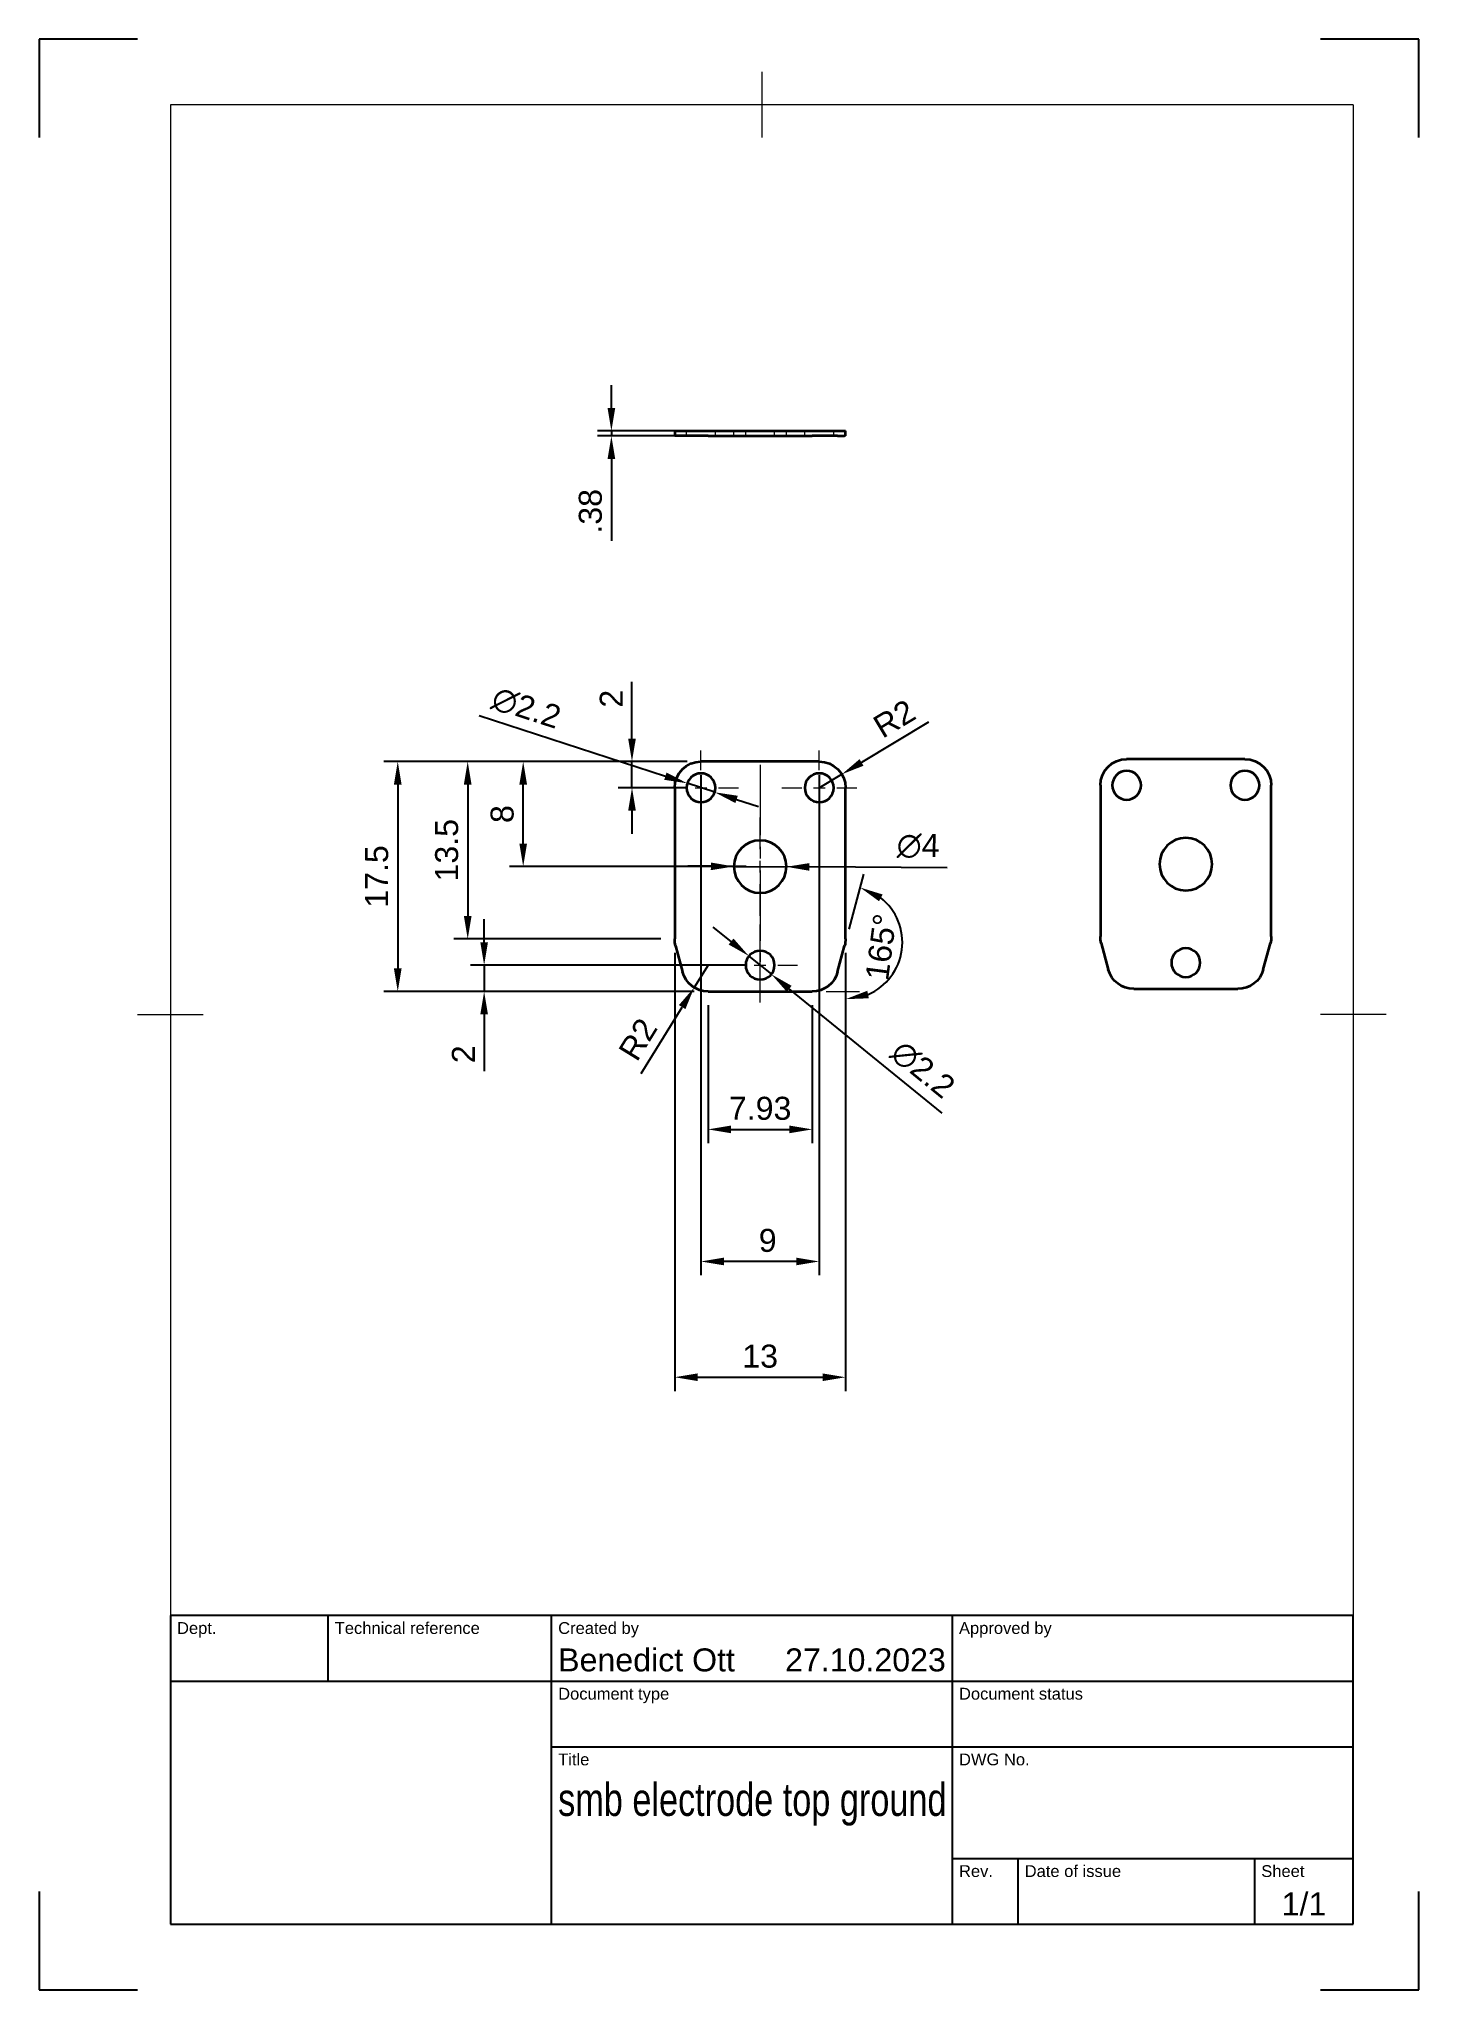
# Model space of a CAD drawing. Header units: millimetres. Extents: x 0 to 210, y 0 to 297.
import ezdxf
from ezdxf.enums import TextEntityAlignment as Align

# ---------------------------------------------------------------- set-up
doc = ezdxf.new("R2010")
doc.units = ezdxf.units.MM
doc.header["$LTSCALE"] = 0.75
doc.linetypes.add('CENTER2', pattern=[28.575, 19.05, -3.175, 3.175, -3.175])
doc.linetypes.add('HIDDEN2', pattern=[4.7625, 3.175, -1.5875])
for name, color, linetype, lineweight in [('BORDER', 7, 'Continuous', 18), ('Edge Extensions', 7, 'Continuous', 18), ('FD_Dimensions', 7, 'Continuous', 18), ('Hidden', 7, 'HIDDEN2', 18), ('Smart Centers', 7, 'CENTER2', 18), ('TITLEBLOCK', 7, 'Continuous', 25), ('Visible', 7, 'Continuous', 35)]:
    doc.layers.add(name, color=color, linetype=linetype, lineweight=lineweight)
doc.styles.add('FusionTitle', font='arial.ttf')
doc.styles.get("Standard").update_dxf_attribs({"font": 'arial.ttf'})
doc.dimstyles.new('Dim-ISO-25', dxfattribs={"dimtxt": 3.5, "dimasz": 3.5, "dimexe": 2.1, "dimexo": 2.1, "dimgap": 1.4, "dimtad": 1, "dimzin": 12, "dimdsep": 46, "dimtxsty": 'Standard', "dimcen": 0, "dimazin": 3, "dimtp": 0.1, "dimtm": 0.1, "dimtfac": 0.714286, "dimtmove": 0, "dimatfit": 3, "dimfxl": 1, "dimtzin": 12, "dimarcsym": 0})

# ---------------------------------------------------------------- blocks, each defined once
blk = doc.blocks.new('ISO_A4(P)_SHEET')
at = {"layer": 'BORDER'}
for p, q in [((110, 292), (110, 282)), ((200, 287), (20, 287)), ((20, 287), (20, 10)), ((200, 287), (200, 10)), ((15, 148.5), (25, 148.5)), ((205, 148.5), (195, 148.5)), ((20, 10), (200, 10))]:
    blk.add_line(p, q, dxfattribs=at)
at = {"layer": 'Defpoints'}
for p, q in [((15, 297), (0, 297)), ((0, 297), (0, 282)), ((210, 297), (195, 297)), ((210, 282), (210, 297)), ((0, 15), (0, 0)), ((210, 0), (210, 15)), ((0, 0), (15, 0)), ((195, 0), (210, 0))]:
    blk.add_line(p, q, dxfattribs=at)
blk = doc.blocks.new('ISO_TITLEBLOCK')
at = {"layer": 'TITLEBLOCK'}
for p, q in [((0, 47), (-180, 47)), ((-180, 47), (-180, 0)), ((-156, 37), (-156, 47)), ((-122, 0), (-122, 47)), ((-61, 0), (-61, 47)), ((0, 0), (0, 47)), ((-180, 37), (0, 37)), ((-122, 27), (0, 27)), ((-61, 10), (0, 10)), ((-51, 0), (-51, 10)), ((-15, 0), (-15, 10)), ((-180, 0), (0, 0))]:
    blk.add_line(p, q, dxfattribs=at)
at = {"layer": 'TITLEBLOCK', "style": 'FusionTitle'}
for s, p in [('Dept.', (-179, 46)), ('Technical reference', (-155, 46)), ('Created by', (-121, 46)), ('Approved by', (-60, 46)), ('Document type', (-121, 36)), ('Document status', (-60, 36)), ('Title', (-121, 26)), ('DWG No.', (-60, 26)), ('Rev.', (-60, 9)), ('Date of issue', (-50, 9)), ('Sheet', (-14, 9))]:
    blk.add_text(s, height=1.8, dxfattribs=at).set_placement(p, align=Align.TOP_LEFT)
for tag, height, p in [('DEPT', 3.5, (-179, 42)), ('TECHNICAL_REFERENCE', 3.5, (-155, 42)), ('CREATED_BY', 3.5, (-121, 42)), ('APPROVED_BY', 3.5, (-60, 42)), ('DOCUMENT_TYPE', 3.5, (-121, 32)), ('DOCUMENT_STATUS', 3.5, (-60, 32)), ('TITLE_1', 5, (-121, 21.5)), ('TITLE_2', 5, (-121, 14)), ('TITLE_3', 5, (-121, 6.5)), ('DATE_OF_ISSUE', 3.5, (-50, 5))]:
    blk.add_attdef(tag, text='', height=height, dxfattribs=at).set_placement(p, align=Align.TOP_LEFT)
for tag, p in [('CREATED_DATE', (-62, 42)), ('APPROVED_DATE', (-0.99, 42))]:
    blk.add_attdef(tag, text='', height=3.5, dxfattribs=at).set_placement(p, align=Align.TOP_RIGHT)
for tag, height, p in [('DRAWING_NUMBER', 5, (-30.5, 19.75)), ('REV', 3.5, (-56, 4.85)), ('SHEET', 3.5, (-7.5, 4.85))]:
    blk.add_attdef(tag, text='', height=height, dxfattribs=at).set_placement(p, align=Align.TOP_CENTER)
blk = doc.blocks.new('*U6')
at = {"layer": 'Smart Centers', "color": 0, "ltscale": 0.75, "transparency": 16777216}
blk.add_line((0, 15.004644), (0, -15.004644), dxfattribs=at)
blk = doc.blocks.new('*U7')
at = {"layer": 'Smart Centers', "color": 0, "ltscale": 0.75, "transparency": 16777216}
blk.add_line((0, -5.495356), (0, 5.495356), dxfattribs=at)
blk = doc.blocks.new('*U8')
at = {"layer": 'Smart Centers', "color": 0, "ltscale": 0.75, "transparency": 16777216}
for p, q in [((0, 2.678906), (0, 5.7)), ((-5.7, 0), (-2.678906, 0)), ((2.678906, 0), (5.7, 0)), ((0, -5.7), (0, -2.678906))]:
    blk.add_line(p, q, dxfattribs=at)
at = {"layer": 'Smart Centers', "color": 0, "linetype": 'Continuous', "ltscale": 0.75, "transparency": 16777216}
for p, q in [((-0.892969, 0), (0.892969, 0)), ((0, -0.892969), (0, 0.892969))]:
    blk.add_line(p, q, dxfattribs=at)
blk = doc.blocks.new('*U9')
at = {"layer": 'Smart Centers', "color": 0, "ltscale": 0.75, "transparency": 16777216}
for p, q in [((0, 2.678906), (0, 5.7)), ((-5.7, 0), (-2.678906, 0)), ((2.678906, 0), (5.7, 0)), ((0, -5.7), (0, -2.678906))]:
    blk.add_line(p, q, dxfattribs=at)
at = {"layer": 'Smart Centers', "color": 0, "linetype": 'Continuous', "ltscale": 0.75, "transparency": 16777216}
for p, q in [((-0.892969, 0), (0.892969, 0)), ((0, -0.892969), (0, 0.892969))]:
    blk.add_line(p, q, dxfattribs=at)
blk = doc.blocks.new('*U10')
at = {"layer": 'Smart Centers', "color": 0, "ltscale": 0.75, "transparency": 16777216}
for p, q in [((0, 2.678906), (0, 7.5)), ((-7.5, 0), (-2.678906, 0)), ((2.678906, 0), (7.5, 0)), ((0, -7.5), (0, -2.678906))]:
    blk.add_line(p, q, dxfattribs=at)
at = {"layer": 'Smart Centers', "color": 0, "linetype": 'Continuous', "ltscale": 0.75, "transparency": 16777216}
for p, q in [((-0.892969, 0), (0.892969, 0)), ((0, -0.892969), (0, 0.892969))]:
    blk.add_line(p, q, dxfattribs=at)
blk = doc.blocks.new('*U11')
at = {"layer": 'Smart Centers', "color": 0, "ltscale": 0.75, "transparency": 16777216}
for p, q in [((0, 2.678906), (0, 5.7)), ((-5.7, 0), (-2.678906, 0)), ((2.678906, 0), (5.7, 0)), ((0, -5.7), (0, -2.678906))]:
    blk.add_line(p, q, dxfattribs=at)
at = {"layer": 'Smart Centers', "color": 0, "linetype": 'Continuous', "ltscale": 0.75, "transparency": 16777216}
for p, q in [((-0.892969, 0), (0.892969, 0)), ((0, -0.892969), (0, 0.892969))]:
    blk.add_line(p, q, dxfattribs=at)
blk = doc.blocks.new('*D28')
at = {"layer": 'Defpoints', "color": 0, "transparency": 16777216}
for p in [(98.64643, 183.694305), (102.828883, 182.327889)]:
    blk.add_point(p, dxfattribs=at)
at = {"layer": 'FD_Dimensions', "color": 0, "lineweight": -2, "transparency": 16777216}
for p, q in [((66.976716, 194.040868), (95.31948, 184.781227)), ((102.828883, 182.327889), (98.64643, 183.694305)), ((106.155833, 181.240967), (109.482784, 180.154045))]:
    blk.add_line(p, q, dxfattribs=at)
at = {"layer": 'FD_Dimensions', "color": 0, "transparency": 16777216}
for points in [[(95.500633, 185.335719), (95.138326, 184.226735), (98.64643, 183.694305)], [(106.336987, 181.795459), (105.97468, 180.686475), (102.828883, 182.327889)]]:
    blk.add_solid(points, dxfattribs=at)
at = {"layer": 'FD_Dimensions', "color": 0, "transparency": 16777216, "insert": (74.148972, 195.153429), "char_height": 3.5, "attachment_point": 5, "rotation": 341.90767448}
blk.add_mtext('∅2.2', dxfattribs=at)
blk = doc.blocks.new('*D29')
at = {"layer": 'Defpoints', "color": 0, "transparency": 16777216}
for p in [(105.73773, 171.035319), (113.737583, 170.986875)]:
    blk.add_point(p, dxfattribs=at)
at = {"layer": 'FD_Dimensions', "color": 0, "lineweight": -2, "transparency": 16777216}
for p, q in [((102.237794, 171.056513), (98.737858, 171.077708)), ((105.73773, 171.035319), (113.737583, 170.986875)), ((138.208751, 170.838687), (117.237519, 170.965681))]:
    blk.add_line(p, q, dxfattribs=at)
at = {"layer": 'FD_Dimensions', "color": 0, "transparency": 16777216}
for points in [[(102.241327, 171.639836), (102.234262, 170.473191), (105.73773, 171.035319)], [(117.241052, 171.549003), (117.233987, 170.382358), (113.737583, 170.986875)]]:
    blk.add_solid(points, dxfattribs=at)
at = {"layer": 'FD_Dimensions', "color": 0, "transparency": 16777216, "insert": (133.784727, 174.150428), "char_height": 3.5, "attachment_point": 5, "rotation": 359.65301476}
blk.add_mtext('∅4', dxfattribs=at)
blk = doc.blocks.new('*D30')
at = {"layer": 'Defpoints', "color": 0, "transparency": 16777216}
for p in [(73.679595, 187.011097), (100.737657, 187.011097), (109.737657, 171.011097)]:
    blk.add_point(p, dxfattribs=at)
at = {"layer": 'FD_Dimensions', "color": 0, "lineweight": -2, "transparency": 16777216}
for p, q in [((98.637657, 187.011097), (71.579595, 187.011097)), ((73.679595, 174.511097), (73.679595, 183.511097)), ((107.637657, 171.011097), (71.579595, 171.011097))]:
    blk.add_line(p, q, dxfattribs=at)
at = {"layer": 'FD_Dimensions', "color": 0, "transparency": 16777216}
for points in [[(73.096262, 183.511097), (74.262929, 183.511097), (73.679595, 187.011097)], [(73.096262, 174.511097), (74.262929, 174.511097), (73.679595, 171.011097)]]:
    blk.add_solid(points, dxfattribs=at)
at = {"layer": 'FD_Dimensions', "color": 0, "transparency": 16777216, "insert": (70.49259, 179.011097), "char_height": 3.5, "attachment_point": 5, "rotation": 90}
blk.add_mtext('8', dxfattribs=at)
blk = doc.blocks.new('*D31')
at = {"layer": 'Defpoints', "color": 0, "transparency": 16777216}
for p in [(90.237657, 187.011097), (100.737657, 187.011097), (100.737657, 183.011097)]:
    blk.add_point(p, dxfattribs=at)
at = {"layer": 'FD_Dimensions', "color": 0, "lineweight": -2, "transparency": 16777216}
for p, q in [((90.237657, 190.511097), (90.237657, 199.12931)), ((98.637657, 187.011097), (88.137657, 187.011097)), ((90.237657, 183.011097), (90.237657, 187.011097)), ((98.637657, 183.011097), (88.137657, 183.011097)), ((90.237657, 179.511097), (90.237657, 176.011097))]:
    blk.add_line(p, q, dxfattribs=at)
at = {"layer": 'FD_Dimensions', "color": 0, "transparency": 16777216}
for points in [[(89.654323, 190.511097), (90.82099, 190.511097), (90.237657, 187.011097)], [(89.654323, 179.511097), (90.82099, 179.511097), (90.237657, 183.011097)]]:
    blk.add_solid(points, dxfattribs=at)
at = {"layer": 'FD_Dimensions', "color": 0, "transparency": 16777216, "insert": (87.080494, 196.570203), "char_height": 3.5, "attachment_point": 5, "rotation": 90}
blk.add_mtext('2', dxfattribs=at)
blk = doc.blocks.new('*D32')
at = {"layer": 'Defpoints', "color": 0, "transparency": 16777216}
for p in [(101.806965, 156.011097), (99.706707, 152.606847)]:
    blk.add_point(p, dxfattribs=at)
at = {"layer": 'FD_Dimensions', "color": 0, "lineweight": -2, "transparency": 16777216}
for p, q in [((101.806965, 156.011097), (99.706707, 152.606847)), ((91.616454, 139.493576), (97.868982, 149.628128))]:
    blk.add_line(p, q, dxfattribs=at)
at = {"layer": 'FD_Dimensions', "color": 0, "transparency": 16777216}
blk.add_solid([(97.372529, 149.934416), (98.365435, 149.321841), (99.706707, 152.606847)], dxfattribs=at)
at = {"layer": 'FD_Dimensions', "color": 0, "transparency": 16777216, "insert": (91.136913, 144.729206), "char_height": 3.5, "attachment_point": 5, "rotation": 58.32745587}
blk.add_mtext('R2', dxfattribs=at)
blk = doc.blocks.new('*D33')
at = {"layer": 'Defpoints', "color": 0, "transparency": 16777216}
for p in [(109.737657, 156.011097), (67.737657, 152.011097), (101.806965, 152.011097)]:
    blk.add_point(p, dxfattribs=at)
at = {"layer": 'FD_Dimensions', "color": 0, "lineweight": -2, "transparency": 16777216}
for p, q in [((67.737657, 159.511097), (67.737657, 163.011097)), ((107.637657, 156.011097), (65.637657, 156.011097)), ((67.737657, 156.011097), (67.737657, 152.011097)), ((99.706965, 152.011097), (65.637657, 152.011097)), ((67.737657, 148.511097), (67.737657, 139.892884))]:
    blk.add_line(p, q, dxfattribs=at)
at = {"layer": 'FD_Dimensions', "color": 0, "transparency": 16777216}
for points in [[(67.154323, 159.511097), (68.32099, 159.511097), (67.737657, 156.011097)], [(67.154323, 148.511097), (68.32099, 148.511097), (67.737657, 152.011097)]]:
    blk.add_solid(points, dxfattribs=at)
at = {"layer": 'FD_Dimensions', "color": 0, "transparency": 16777216, "insert": (64.580494, 142.451991), "char_height": 3.5, "attachment_point": 5, "rotation": 90}
blk.add_mtext('2', dxfattribs=at)
blk = doc.blocks.new('*D34')
at = {"layer": 'Defpoints', "color": 0, "transparency": 16777216}
for p in [(108.031051, 157.39944), (111.444262, 154.622754)]:
    blk.add_point(p, dxfattribs=at)
at = {"layer": 'FD_Dimensions', "color": 0, "lineweight": -2, "transparency": 16777216}
for p, q in [((105.315996, 159.608168), (102.600942, 161.816896)), ((108.031051, 157.39944), (111.444262, 154.622754)), ((137.432535, 133.481), (114.159317, 152.414026))]:
    blk.add_line(p, q, dxfattribs=at)
at = {"layer": 'FD_Dimensions', "color": 0, "transparency": 16777216}
for points in [[(105.684117, 160.060677), (104.947875, 159.155659), (108.031051, 157.39944)], [(114.527438, 152.866535), (113.791196, 151.961517), (111.444262, 154.622754)]]:
    blk.add_solid(points, dxfattribs=at)
at = {"layer": 'FD_Dimensions', "color": 0, "transparency": 16777216, "insert": (134.484886, 140.113526), "char_height": 3.5, "attachment_point": 5, "rotation": 320.87126148}
blk.add_mtext('∅2.2', dxfattribs=at)
blk = doc.blocks.new('*D35')
at = {"layer": 'Defpoints', "color": 0, "transparency": 16777216}
for p in [(101.806965, 152.011097), (117.668349, 152.011097), (117.668349, 131.011097)]:
    blk.add_point(p, dxfattribs=at)
at = {"layer": 'FD_Dimensions', "color": 0, "lineweight": -2, "transparency": 16777216}
for p, q in [((101.806965, 149.911097), (101.806965, 128.911097)), ((117.668349, 149.911097), (117.668349, 128.911097)), ((105.306965, 131.011097), (114.168349, 131.011097))]:
    blk.add_line(p, q, dxfattribs=at)
at = {"layer": 'FD_Dimensions', "color": 0, "transparency": 16777216}
for points in [[(105.306965, 131.59443), (105.306965, 130.427764), (101.806965, 131.011097)], [(114.168349, 131.59443), (114.168349, 130.427764), (117.668349, 131.011097)]]:
    blk.add_solid(points, dxfattribs=at)
at = {"layer": 'FD_Dimensions', "color": 0, "transparency": 16777216, "insert": (109.737657, 134.199296), "char_height": 3.5, "attachment_point": 5}
blk.add_mtext('7.93', dxfattribs=at)
blk = doc.blocks.new('*D36')
at = {"layer": 'Defpoints', "color": 0, "transparency": 16777216}
for p in [(100.737657, 187.011097), (118.737657, 187.011097), (100.737657, 110.9028)]:
    blk.add_point(p, dxfattribs=at)
at = {"layer": 'FD_Dimensions', "color": 0, "lineweight": -2, "transparency": 16777216}
for p, q in [((100.737657, 184.911097), (100.737657, 108.8028)), ((118.737657, 184.911097), (118.737657, 108.8028)), ((115.237657, 110.9028), (104.237657, 110.9028))]:
    blk.add_line(p, q, dxfattribs=at)
at = {"layer": 'FD_Dimensions', "color": 0, "transparency": 16777216}
for points in [[(104.237657, 111.486133), (104.237657, 110.319467), (100.737657, 110.9028)], [(115.237657, 111.486133), (115.237657, 110.319467), (118.737657, 110.9028)]]:
    blk.add_solid(points, dxfattribs=at)
at = {"layer": 'FD_Dimensions', "color": 0, "transparency": 16777216, "insert": (110.888407, 114.089805), "char_height": 3.5, "attachment_point": 5}
blk.add_mtext('9', dxfattribs=at)
blk = doc.blocks.new('*D37')
at = {"layer": 'Defpoints', "color": 0, "transparency": 16777216}
for p in [(96.737657, 160.001809), (122.737657, 160.001809), (122.737657, 93.27896)]:
    blk.add_point(p, dxfattribs=at)
at = {"layer": 'FD_Dimensions', "color": 0, "lineweight": -2, "transparency": 16777216}
for p, q in [((96.737657, 157.901809), (96.737657, 91.17896)), ((122.737657, 157.901809), (122.737657, 91.17896)), ((100.237657, 93.27896), (119.237657, 93.27896))]:
    blk.add_line(p, q, dxfattribs=at)
at = {"layer": 'FD_Dimensions', "color": 0, "transparency": 16777216}
for points in [[(100.237657, 93.862294), (100.237657, 92.695627), (96.737657, 93.27896)], [(119.237657, 93.862294), (119.237657, 92.695627), (122.737657, 93.27896)]]:
    blk.add_solid(points, dxfattribs=at)
at = {"layer": 'FD_Dimensions', "color": 0, "transparency": 16777216, "insert": (109.737657, 96.46716), "char_height": 3.5, "attachment_point": 5}
blk.add_mtext('13', dxfattribs=at)
blk = doc.blocks.new('*D38')
at = {"layer": 'Defpoints', "color": 0, "transparency": 16777216}
for p in [(122.167384, 185.069487), (118.737657, 183.011097)]:
    blk.add_point(p, dxfattribs=at)
at = {"layer": 'FD_Dimensions', "color": 0, "lineweight": -2, "transparency": 16777216}
for p, q in [((135.378793, 192.998468), (125.168395, 186.870579)), ((118.737657, 183.011097), (122.167384, 185.069487))]:
    blk.add_line(p, q, dxfattribs=at)
at = {"layer": 'FD_Dimensions', "color": 0, "transparency": 16777216}
blk.add_solid([(124.868213, 187.370748), (125.468577, 186.370411), (122.167384, 185.069487)], dxfattribs=at)
at = {"layer": 'FD_Dimensions', "color": 0, "transparency": 16777216, "insert": (130.149432, 193.542121), "char_height": 3.5, "attachment_point": 5, "rotation": 30.97057587}
blk.add_mtext('R2', dxfattribs=at)
blk = doc.blocks.new('*U23')
at = {"layer": 'Edge Extensions', "color": 0, "ltscale": 0.75, "transparency": 16777216}
for p, q in [((0, 5.890712), (0, -2.1)), ((-2.969308, 0), (2.1, 0))]:
    blk.add_line(p, q, dxfattribs=at)
blk = doc.blocks.new('*D39')
at = {"layer": 'Defpoints', "color": 0, "transparency": 16777216}
for p in [(122.737657, 183.011097), (122.60136, 158.966532), (122.737657, 160.001809), (121.532052, 154.975821), (129.818233, 154.517326)]:
    blk.add_point(p, dxfattribs=at)
at = {"layer": 'FD_Dimensions', "color": 0, "lineweight": -2, "transparency": 16777216}
for p, q in [((123.281177, 161.503643), (125.518353, 169.8529)), ((122.737657, 157.375199), (122.737657, 148.731411))]:
    blk.add_line(p, q, dxfattribs=at)
blk.add_arc((122.737657, 159.475199), 8.643787, 293.361413, 51.638587, dxfattribs=at)
at = {"layer": 'FD_Dimensions', "color": 0, "transparency": 16777216}
for points in [[(127.840235, 165.731671), (128.36409, 166.774114), (124.974833, 167.824456)], [(126.283276, 150.968759), (126.047075, 152.111266), (122.737657, 150.831411)]]:
    blk.add_solid(points, dxfattribs=at)
at = {"layer": 'FD_Dimensions', "color": 0, "transparency": 16777216, "insert": (128.147755, 158.762946), "char_height": 3.5, "attachment_point": 5, "rotation": 82.50001196}
blk.add_mtext('165°', dxfattribs=at)
blk = doc.blocks.new('*D40')
at = {"layer": 'Defpoints', "color": 0, "transparency": 16777216}
for p in [(87.103092, 236.569208), (101.806965, 237.329208), (101.806965, 236.569208)]:
    blk.add_point(p, dxfattribs=at)
at = {"layer": 'FD_Dimensions', "color": 0, "lineweight": -2, "transparency": 16777216}
for p, q in [((87.103092, 240.829208), (87.103092, 244.329208)), ((99.706965, 237.329208), (85.003092, 237.329208)), ((99.706965, 236.569208), (85.003092, 236.569208)), ((87.103092, 237.329208), (87.103092, 236.569208)), ((87.103092, 233.069208), (87.103092, 220.631077))]:
    blk.add_line(p, q, dxfattribs=at)
at = {"layer": 'FD_Dimensions', "color": 0, "transparency": 16777216}
for points in [[(86.519759, 240.829208), (87.686425, 240.829208), (87.103092, 237.329208)], [(86.519759, 233.069208), (87.686425, 233.069208), (87.103092, 236.569208)]]:
    blk.add_solid(points, dxfattribs=at)
at = {"layer": 'FD_Dimensions', "color": 0, "transparency": 16777216, "insert": (83.914893, 225.100142), "char_height": 3.5, "attachment_point": 5, "rotation": 90}
blk.add_mtext('.38', dxfattribs=at)
blk = doc.blocks.new('*D41')
at = {"layer": 'Defpoints', "color": 0, "transparency": 16777216}
for p in [(100.737657, 187.011097), (54.591905, 152.011097), (101.806965, 152.011097)]:
    blk.add_point(p, dxfattribs=at)
at = {"layer": 'FD_Dimensions', "color": 0, "lineweight": -2, "transparency": 16777216}
for p, q in [((98.637657, 187.011097), (52.491905, 187.011097)), ((54.591905, 183.511097), (54.591905, 155.511097)), ((99.706965, 152.011097), (52.491905, 152.011097))]:
    blk.add_line(p, q, dxfattribs=at)
at = {"layer": 'FD_Dimensions', "color": 0, "transparency": 16777216}
for points in [[(54.008572, 183.511097), (55.175239, 183.511097), (54.591905, 187.011097)], [(54.008572, 155.511097), (55.175239, 155.511097), (54.591905, 152.011097)]]:
    blk.add_solid(points, dxfattribs=at)
at = {"layer": 'FD_Dimensions', "color": 0, "transparency": 16777216, "insert": (51.4049, 169.511097), "char_height": 3.5, "attachment_point": 5, "rotation": 90}
blk.add_mtext('17.5', dxfattribs=at)
blk = doc.blocks.new('*D42')
at = {"layer": 'Defpoints', "color": 0, "transparency": 16777216}
for p in [(100.737657, 187.011097), (65.237657, 160.001809), (96.737657, 160.001809)]:
    blk.add_point(p, dxfattribs=at)
at = {"layer": 'FD_Dimensions', "color": 0, "lineweight": -2, "transparency": 16777216}
for p, q in [((98.637657, 187.011097), (63.137657, 187.011097)), ((65.237657, 183.511097), (65.237657, 163.501809)), ((94.637657, 160.001809), (63.137657, 160.001809))]:
    blk.add_line(p, q, dxfattribs=at)
at = {"layer": 'FD_Dimensions', "color": 0, "transparency": 16777216}
for points in [[(64.654323, 183.511097), (65.82099, 183.511097), (65.237657, 187.011097)], [(64.654323, 163.501809), (65.82099, 163.501809), (65.237657, 160.001809)]]:
    blk.add_solid(points, dxfattribs=at)
at = {"layer": 'FD_Dimensions', "color": 0, "transparency": 16777216, "insert": (62.049457, 173.506453), "char_height": 3.5, "attachment_point": 5, "rotation": 90}
blk.add_mtext('13.5', dxfattribs=at)

msp = doc.modelspace()

# ---------------------------------------------------------------- linework, layer by layer
at = {"layer": 'Hidden'}
for p, q in [((98.537657, 236.569208), (98.537657, 237.329208)), ((102.937657, 236.569208), (102.937657, 237.329208)), ((105.737657, 236.569208), (105.737657, 237.329208)), ((107.537657, 236.569208), (107.537657, 237.329208)), ((111.937657, 236.569208), (111.937657, 237.329208)), ((113.737657, 236.569208), (113.737657, 237.329208)), ((116.537657, 236.569208), (116.537657, 237.329208)), ((120.937657, 236.569208), (120.937657, 237.329208))]:
    msp.add_line(p, q, dxfattribs=at)
at = {"layer": 'Visible'}
for p, q in [((96.737657, 237.329208), (96.873953, 237.329208)), ((96.737657, 237.329208), (96.737657, 236.569208)), ((96.873953, 236.569208), (96.737657, 236.569208)), ((96.873953, 237.329208), (97.943261, 237.329208)), ((97.943261, 236.569208), (96.873953, 236.569208)), ((97.943261, 237.329208), (101.806965, 237.329208)), ((101.806965, 236.569208), (97.943261, 236.569208)), ((101.806965, 237.329208), (117.668349, 237.329208)), ((101.806965, 236.569208), (117.668349, 236.569208)), ((117.668349, 237.329208), (121.532052, 237.329208)), ((121.532052, 236.569208), (117.668349, 236.569208)), ((121.532052, 237.329208), (122.60136, 237.329208)), ((121.532052, 236.569208), (122.60136, 236.569208)), ((122.60136, 237.329208), (122.737657, 237.329208)), ((122.737657, 236.569208), (122.60136, 236.569208)), ((122.737657, 236.569208), (122.737657, 237.329208))]:
    msp.add_line(p, q, dxfattribs=at)
at = {"layer": 'Visible', "extrusion": (-1e-16, -1, 0)}
for p, q in [((183.517268, 187.389726), (165.517268, 187.389726)), ((118.737657, 187.011097), (100.737657, 187.011097)), ((96.737657, 183.011097), (96.737657, 160.001809)), ((122.737657, 160.001809), (122.737657, 183.011097)), ((161.517268, 183.389726), (161.517268, 160.380438)), ((187.517268, 160.380438), (187.517268, 183.389726)), ((96.873953, 158.966532), (97.943261, 154.975821)), ((121.532052, 154.975821), (122.60136, 158.966532)), ((161.653565, 159.345162), (162.722873, 155.35445)), ((186.311663, 155.35445), (187.380971, 159.345162)), ((101.806965, 152.011097), (117.668349, 152.011097)), ((166.586576, 152.389726), (182.44796, 152.389726))]:
    msp.add_line(p, q, dxfattribs=at)
at = {"layer": 'Visible', "extrusion": (0, 0, -1)}
for centre, radius in [((-100.737657, 183.011097), 2.2), ((-118.737657, 183.011097), 2.2), ((-165.517268, 183.389726), 2.2), ((-183.517268, 183.389726), 2.2), ((-174.517268, 171.389726), 4), ((-109.737657, 171.011097), 4), ((-109.737657, 156.011097), 2.2), ((-174.517268, 156.389726), 2.2)]:
    msp.add_circle(centre, radius, dxfattribs=at)
for centre, start, end in [((-165.517268, 183.389726), 0, 90), ((-183.517268, 183.389726), 90, 180), ((-100.737657, 183.011097), 0, 90), ((-118.737657, 183.011097), 90, 180), ((-165.517268, 160.380438), 345, 0), ((-183.517268, 160.380438), 180, 195), ((-100.737657, 160.001809), 345, 0), ((-118.737657, 160.001809), 180, 195), ((-101.806965, 156.011097), 270, 345), ((-117.668349, 156.011097), 195, 270), ((-166.586576, 156.389726), 270, 345), ((-182.44796, 156.389726), 195, 270)]:
    msp.add_arc(centre, 4, start, end, dxfattribs=at)

# ---------------------------------------------------------------- block references
at = {"layer": 'BORDER'}
msp.add_blockref('ISO_A4(P)_SHEET', (0, 0), dxfattribs=at)
at = {"layer": 'Edge Extensions', "ltscale": 0.75}
msp.add_blockref('*U23', (122.737657, 152.011097), dxfattribs=at)
at = {"layer": 'Smart Centers', "ltscale": 0.75}
for name, p in [('*U8', (100.737657, 183.011097)), ('*U9', (118.737657, 183.011097)), ('*U6', (109.737657, 171.506453)), ('*U10', (109.737657, 171.011097)), ('*U11', (109.737657, 156.011097)), ('*U7', (109.737657, 156.971177))]:
    msp.add_blockref(name, p, dxfattribs=at)
at = {"layer": 'TITLEBLOCK'}
ref = msp.add_blockref('ISO_TITLEBLOCK', (200, 10), dxfattribs=at)
ref.add_attrib('CREATED_DATE', '27.10.2023', dxfattribs={"height": 3.5, "style": 'FusionTitle'}).set_placement((138, 52), align=Align.TOP_RIGHT)
ref.add_attrib('SHEET', '1/1', dxfattribs={"height": 3.5, "style": 'FusionTitle'}).set_placement((192.5, 14.85), align=Align.TOP_CENTER)
ref.add_attrib('TITLE_1', 'smb electrode top ground', dxfattribs={"height": 5, "style": 'FusionTitle', "width": 0.746189}).set_placement((79, 31.5), align=Align.TOP_LEFT)
ref.add_attrib('CREATED_BY', 'Benedict Ott', dxfattribs={"height": 3.5, "style": 'FusionTitle'}).set_placement((79, 52), align=Align.TOP_LEFT)

# ---------------------------------------------------------------- dimensions: what is measured, and where the dimension line sits
at = {"layer": 'FD_Dimensions'}
for base, p1, p2, angle, picture, middle in [((87.103092, 236.569208), (101.806965, 237.329208), (101.806965, 236.569208), 90, '*D40', (83.914893, 225.100142)), ((90.237657, 187.011097), (100.737657, 183.011097), (100.737657, 187.011097), 270, '*D31', (87.080494, 196.570203)), ((54.591905, 152.011097), (100.737657, 187.011097), (101.806965, 152.011097), 270, '*D41', (51.4049, 169.511097)), ((65.237657, 160.001809), (100.737657, 187.011097), (96.737657, 160.001809), 270, '*D42', (62.049457, 173.506453)), ((73.679595, 187.011097), (109.737657, 171.011097), (100.737657, 187.011097), 270, '*D30', (70.49259, 179.011097)), ((67.737657, 152.011097), (109.737657, 156.011097), (101.806965, 152.011097), 90, '*D33', (64.580494, 142.451991))]:
    dim = msp.add_linear_dim(base=base, p1=p1, p2=p2, angle=angle, dimstyle='Dim-ISO-25', override={"dimlfac": 0.5, "dimclrd": 0, "dimclre": 0}, dxfattribs=at)
    dim.commit()
    dim.dimension.update_dxf_attribs({"geometry": picture, "text_midpoint": middle})
for p1, p2, override, picture, middle in [((102.828883, 182.327889), (98.64643, 183.694305), {"dimlfac": 0.5}, '*D28', (73.128852, 192.030952)), ((105.73773, 171.035319), (113.737583, 170.986875), {"dimlfac": 0.5, "dimclrd": 0, "dimclre": 0}, '*D29', (133.764835, 170.865597)), ((108.031051, 157.39944), (111.444262, 154.622754), {"dimlfac": 0.5}, '*D34', (132.411906, 137.565338))]:
    dim = msp.add_diameter_dim_2p(p1=p1, p2=p2, dimstyle='Dim-ISO-25', override=override, dxfattribs=at)
    dim.commit()
    dim.dimension.update_dxf_attribs({"geometry": picture, "text_midpoint": middle, "dimtype": 163})
for center, mpoint, picture, middle in [((118.737657, 183.011097), (122.167384, 185.069487), '*D38', (131.7741, 190.835069)), ((101.806965, 156.011097), (99.706707, 152.606847), '*D32', (93.823855, 143.071493))]:
    dim = msp.add_radius_dim(center=center, mpoint=mpoint, dimstyle='Dim-ISO-25', override={"dimlfac": 0.5, "dimse1": 1, "dimclrd": 0, "dimclre": 0}, dxfattribs=at)
    dim.commit()
    dim.dimension.update_dxf_attribs({"geometry": picture, "text_midpoint": middle, "dimtype": 164})
dim = msp.add_linear_dim(base=(100.737657, 110.9028), p1=(118.737657, 187.011097), p2=(100.737657, 187.011097), angle=180, dimstyle='Dim-ISO-25', override={"dimlfac": 0.5}, dxfattribs=at)
dim.commit()
dim.dimension.update_dxf_attribs({"geometry": '*D36', "text_midpoint": (110.888407, 110.9028), "dimtype": 161})
dim = msp.add_angular_dim_2l(base=(129.818233, 154.517326), line1=((122.737657, 160.001809), (122.737657, 183.011097)), line2=((121.532052, 154.975821), (122.60136, 158.966532)), dimstyle='Dim-ISO-25', override={"dimlfac": 1, "dimpost": ''}, dxfattribs=at)
dim.commit()
dim.dimension.update_dxf_attribs({"geometry": '*D39', "text_midpoint": (128.147755, 158.762946)})
dim = msp.add_linear_dim(base=(122.737657, 93.27896), p1=(96.737657, 160.001809), p2=(122.737657, 160.001809), dimstyle='Dim-ISO-25', override={"dimlfac": 0.5}, dxfattribs=at)
dim.commit()
dim.dimension.update_dxf_attribs({"geometry": '*D37', "text_midpoint": (109.737657, 93.27896), "dimtype": 160})
dim = msp.add_aligned_dim(p1=(101.806965, 152.011097), p2=(117.668349, 152.011097), distance=-21, dimstyle='Dim-ISO-25', override={"dimlfac": 0.5, "dimclrd": 0, "dimclre": 0}, dxfattribs=at)
dim.commit()
dim.dimension.update_dxf_attribs({"geometry": '*D35', "text_midpoint": (109.737657, 134.199296)})

doc.saveas('drawing.dxf')
